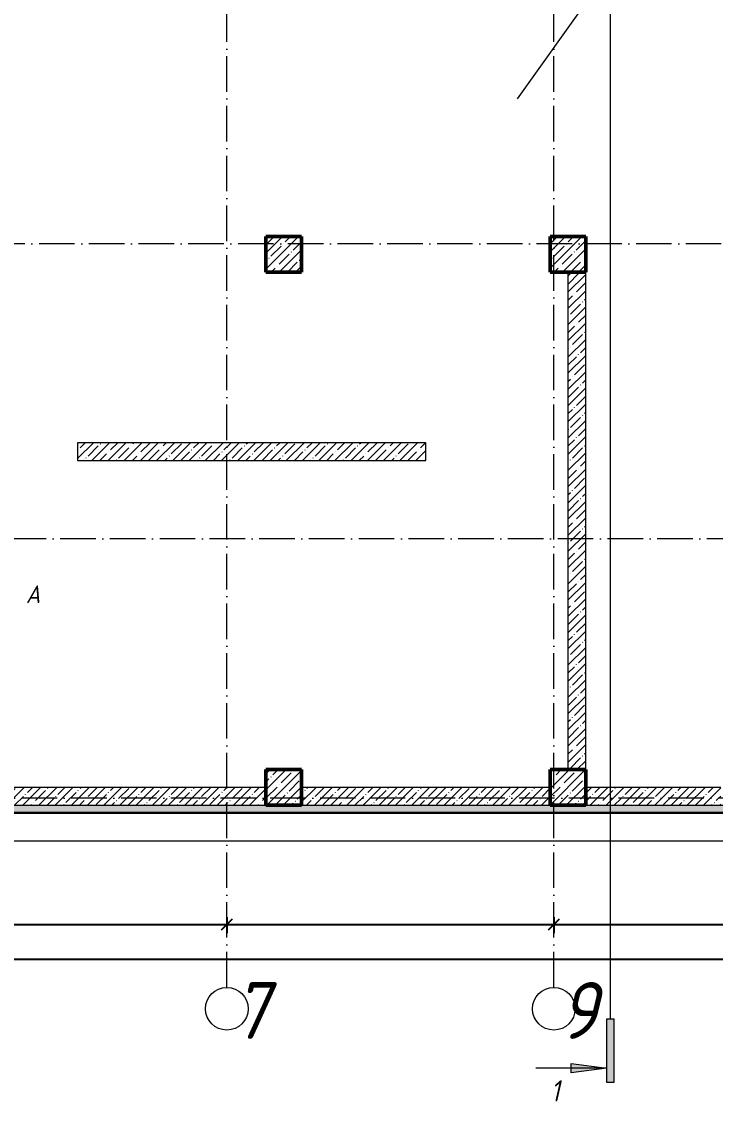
# Model space of a CAD drawing. Header units: millimetres. Extents: x -401725 to 250493, y 305116 to 802890.
# Drawn here: x -343790 to -334026, y 452930 to 468122 of the extents above; entities that cross this region are included whole.
import ezdxf

# ---------------------------------------------------------------- set-up
doc = ezdxf.new("R2010")
doc.units = ezdxf.units.MM
doc.linetypes.add('50_200_ШТРИХ_1Т_ш5_п1_п1_', pattern=[700, 500, -100, 0, -100])
for name, color, linetype, lineweight in [('A-____-____-DIMS', 7, 'Continuous', 9), ('A-____-NOTE-TEXT', 7, 'Continuous', 9), ('A-FLOR-____-OTLN', 7, 'Continuous', 9), ('A-WALL-____-MCUT', 7, 'Continuous', 13), ('A-WALL-____-MCUT-1', 7, 'Continuous', 9), ('A-WALL-____-MCUT-3', 7, 'Continuous', 9), ('A-WALL-____-PATT-1', 7, 'Continuous', 9), ('G-____-____-SYMB', 7, 'Continuous', 9), ('G-____-____-TEXT', 7, 'Continuous', 9), ('S-COLS-____-MCUT', 7, 'Continuous', 50), ('S-COLS-____-OTLN', 7, 'Continuous', 9), ('S-GRID-____-IDEN', 7, 'Continuous', 9), ('S-GRID-____-OTLN-1', 7, '50_200_ШТРИХ_1Т_ш5_п1_п1_', 9)]:
    doc.layers.add(name, color=color, linetype=linetype, lineweight=lineweight)
doc.layers.add('G-____-____-SYMB-1', color=9, linetype='Continuous', lineweight=9, true_color=0x808080)
doc.styles.add('ISOCPEUR_I', font='isocpeui.ttf', dxfattribs={"width": 0.9, "height": 2.5})
doc.styles.add('ISOCPEUR_I_4', font='isocpeui.ttf', dxfattribs={"width": 0.85, "height": 2})
doc.dimstyles.new('ISO-2_5_0_9К_БОЛЬШОЙ_ОСИ', dxfattribs={"dimscale": 304.8, "dimtxt": 248.995294, "dimasz": 0.492126, "dimexe": 0.393701, "dimexo": 0, "dimgap": 0, "dimtad": 1, "dimdec": 0, "dimzin": 0, "dimdsep": 46, "dimtxsty": 'ISOCPEUR_I', "dimblk1": 'OBLIQUE', "dimblk2": 'OBLIQUE', "dimsah": 1, "dimcen": 0.09, "dimdle": 0.393701, "dimazin": 0, "dimtfac": 1, "dimtdec": 4, "dimtix": 1, "dimtmove": 0, "dimatfit": 3, "dimfxl": 1, "dimtvp": 1, "dimtolj": 1, "dimtzin": 0, "dimarcsym": 2})
pattern_1 = [(45, (-350751.34, 459015.94), (-114.0493, 114.0493), []), (45, (-350637.3, 459015.94), (-114.0493, 114.0493), [201.612, -40.322, 3.353, -36.97])]

# ---------------------------------------------------------------- blocks, each defined once
blk = doc.blocks.new('BSC_Колонна _Прямоугольная - 500х500-V69-АР1_Кладочный план подвала в осях 1-64_А-ГГ')
at = {"layer": 'S-COLS-____-OTLN'}
h = blk.add_hatch(dxfattribs=at)
h.set_pattern_fill('FP_80', color=256, style=0, pattern_type=2)
h.set_pattern_definition([(45, (-14650, -5831.04), (-114.0493, 114.0493), []), (45, (-14535.95, -5831.04), (-114.0493, 114.0493), [201.612, -40.322, 3.353, -36.97])])
h.paths.add_polyline_path([(-250, -250), (250, -250), (250, 250), (-250, 250)], flags=0)
at = {"layer": 'S-COLS-____-MCUT'}
for p, q in [((250, 250), (-250, 250)), ((-250, 250), (-250, -250)), ((250, -250), (250, 250)), ((-250, -250), (250, -250))]:
    blk.add_line(p, q, dxfattribs=at)
blk = doc.blocks.new('BSC_Колонна _Прямоугольная - 500х500-V70-АР1_Кладочный план подвала в осях 1-64_А-ГГ')
at = {"layer": 'S-COLS-____-OTLN'}
h = blk.add_hatch(dxfattribs=at)
h.set_pattern_fill('FP_81', color=256, style=0, pattern_type=2)
h.set_pattern_definition([(45, (-10650, 1668.96), (-114.0493, 114.0493), []), (45, (-10535.95, 1668.96), (-114.0493, 114.0493), [201.612, -40.322, 3.353, -36.97])])
h.paths.add_polyline_path([(-250, -250), (250, -250), (250, 250), (-250, 250)], flags=0)
at = {"layer": 'S-COLS-____-MCUT'}
for p, q in [((250, 250), (-250, 250)), ((-250, 250), (-250, -250)), ((250, -250), (250, 250)), ((-250, -250), (250, -250))]:
    blk.add_line(p, q, dxfattribs=at)
blk = doc.blocks.new('BSC_Колонна _Прямоугольная - 500х500-V71-АР1_Кладочный план подвала в осях 1-64_А-ГГ')
at = {"layer": 'S-COLS-____-OTLN'}
h = blk.add_hatch(dxfattribs=at)
h.set_pattern_fill('FP_82', color=256, style=0, pattern_type=2)
h.set_pattern_definition([(45, (-10650, -5831.04), (-114.0493, 114.0493), []), (45, (-10535.95, -5831.04), (-114.0493, 114.0493), [201.612, -40.322, 3.353, -36.97])])
h.paths.add_polyline_path([(-250, -250), (250, -250), (250, 250), (-250, 250)], flags=0)
at = {"layer": 'S-COLS-____-MCUT'}
for p, q in [((250, 250), (-250, 250)), ((-250, 250), (-250, -250)), ((250, -250), (250, 250)), ((-250, -250), (250, -250))]:
    blk.add_line(p, q, dxfattribs=at)
blk = doc.blocks.new('BSC_Колонна _Прямоугольная - 500х500-V139-АР1_Кладочный план подвала в осях 1-64_А-ГГ')
at = {"layer": 'S-COLS-____-OTLN'}
h = blk.add_hatch(dxfattribs=at)
h.set_pattern_fill('FP_155', color=256, style=0, pattern_type=2)
h.set_pattern_definition([(45, (-14650, 1668.96), (-114.0493, 114.0493), []), (45, (-14535.95, 1668.96), (-114.0493, 114.0493), [201.612, -40.322, 3.353, -36.97])])
h.paths.add_polyline_path([(-250, -250), (250, -250), (250, 250), (-250, 250)], flags=0)
at = {"layer": 'S-COLS-____-MCUT'}
for p, q in [((250, 250), (-250, 250)), ((-250, 250), (-250, -250)), ((250, -250), (250, 250)), ((-250, -250), (250, -250))]:
    blk.add_line(p, q, dxfattribs=at)
blk = doc.blocks.new('Ось сетки - Круг_Ø6_00__ISO-2_5_0_9K_-25732049-АР1_Кладочный план подвала в осях 1-64_А-ГГ')
at = {"layer": 'S-GRID-____-IDEN'}
blk.add_circle((0, 0), 3, dxfattribs=at)
blk = doc.blocks.new('Разрез - Концевая часть разреза-18266132-АР1_Кладочный план подвала в осях 1-64_А-ГГ')
at = {"layer": 'G-____-____-SYMB'}
for points in [[(0, 0.5), (0, -0.5), (-9, -0.5), (-9, 0.5)], [(-6.29, -5.5), (-7.61, -5.5), (-6.95, -0.5)]]:
    blk.add_hatch(color=256, dxfattribs=at).paths.add_polyline_path(points, flags=0)
for p, q in [((0, 0.5), (-9, 0.5)), ((-9, 0.5), (-9, -0.5)), ((0, -0.5), (0, 0.5)), ((-9, -0.5), (0, -0.5)), ((-6.95, -0.5), (-7.61, -5.5)), ((-6.95, -0.5), (-6.95, -10.5)), ((-6.29, -5.5), (-6.95, -0.5)), ((-7.61, -5.5), (-6.29, -5.5))]:
    blk.add_line(p, q, dxfattribs=at)
blk = doc.blocks.new('_Oblique')
at = {"color": 0, "linetype": 'ByBlock', "lineweight": -2}
blk.add_line((-0.5, -0.5), (0.5, 0.5), dxfattribs=at)
blk = doc.blocks.new('*D8129')
at = {"layer": 'A-____-____-DIMS', "color": 0, "lineweight": -2, "transparency": 16777216}
for p, q in [((-345301, 455523), (-345301, 455297)), ((-340901, 455523), (-340901, 455297)), ((-345421, 455417), (-340781, 455417))]:
    blk.add_line(p, q, dxfattribs=at)
at = {"layer": 'Defpoints', "color": 0, "transparency": 16777216}
for p in [(-345301, 455523), (-340901, 455523), (-340901, 455417)]:
    blk.add_point(p, dxfattribs=at)
at = {"layer": 'A-____-____-DIMS', "color": 0, "lineweight": -2, "transparency": 16777216, "xscale": 150, "yscale": 150, "zscale": 150, "rotation": 180}
blk.add_blockref('_Oblique', (-345301, 455417), dxfattribs=at)
at = {"layer": 'A-____-____-DIMS', "color": 0, "lineweight": -2, "transparency": 16777216, "xscale": 150, "yscale": 150, "zscale": 150}
blk.add_blockref('_Oblique', (-340901, 455417), dxfattribs=at)
at = {"layer": 'A-____-____-DIMS', "color": 0, "transparency": 16777216, "insert": (-343101, 455419), "char_height": 2.5, "width": 804.45, "attachment_point": 5, "style": 'ISOCPEUR_I'}
blk.add_mtext('\\A1;4400', dxfattribs=at)
blk = doc.blocks.new('*D8130')
at = {"layer": 'A-____-____-DIMS', "color": 0, "lineweight": -2, "transparency": 16777216}
for p, q in [((-340901, 455523), (-340901, 455297)), ((-336301, 455523), (-336301, 455297)), ((-341021, 455417), (-336181, 455417))]:
    blk.add_line(p, q, dxfattribs=at)
at = {"layer": 'Defpoints', "color": 0, "transparency": 16777216}
for p in [(-340901, 455523), (-336301, 455523), (-336301, 455417)]:
    blk.add_point(p, dxfattribs=at)
at = {"layer": 'A-____-____-DIMS', "color": 0, "lineweight": -2, "transparency": 16777216, "xscale": 150, "yscale": 150, "zscale": 150, "rotation": 180}
blk.add_blockref('_Oblique', (-340901, 455417), dxfattribs=at)
at = {"layer": 'A-____-____-DIMS', "color": 0, "lineweight": -2, "transparency": 16777216, "xscale": 150, "yscale": 150, "zscale": 150}
blk.add_blockref('_Oblique', (-336301, 455417), dxfattribs=at)
at = {"layer": 'A-____-____-DIMS', "color": 0, "transparency": 16777216, "insert": (-338601, 455419), "char_height": 2.5, "width": 781.46, "attachment_point": 5, "style": 'ISOCPEUR_I'}
blk.add_mtext('\\A1;4600', dxfattribs=at)
blk = doc.blocks.new('*D8131')
at = {"layer": 'A-____-____-DIMS', "color": 0, "lineweight": -2, "transparency": 16777216}
for p, q in [((-336301, 455523), (-336301, 455297)), ((-333701, 455523), (-333701, 455297)), ((-336421, 455417), (-333581, 455417))]:
    blk.add_line(p, q, dxfattribs=at)
at = {"layer": 'Defpoints', "color": 0, "transparency": 16777216}
for p in [(-336301, 455523), (-333701, 455523), (-333701, 455417)]:
    blk.add_point(p, dxfattribs=at)
at = {"layer": 'A-____-____-DIMS', "color": 0, "lineweight": -2, "transparency": 16777216, "xscale": 150, "yscale": 150, "zscale": 150, "rotation": 180}
blk.add_blockref('_Oblique', (-336301, 455417), dxfattribs=at)
at = {"layer": 'A-____-____-DIMS', "color": 0, "lineweight": -2, "transparency": 16777216, "xscale": 150, "yscale": 150, "zscale": 150}
blk.add_blockref('_Oblique', (-333701, 455417), dxfattribs=at)
at = {"layer": 'A-____-____-DIMS', "color": 0, "transparency": 16777216, "insert": (-335001, 455419), "char_height": 2.5, "width": 758.48, "attachment_point": 5, "style": 'ISOCPEUR_I'}
blk.add_mtext('\\A1;2600', dxfattribs=at)
blk = doc.blocks.new('*D8157')
at = {"layer": 'A-____-____-DIMS', "color": 0, "lineweight": -2, "transparency": 16777216}
for p, q in [((-353101, 455035), (-353101, 454809)), ((-249601, 455035), (-249601, 454809)), ((-353221, 454929), (-249481, 454929))]:
    blk.add_line(p, q, dxfattribs=at)
at = {"layer": 'Defpoints', "color": 0, "transparency": 16777216}
for p in [(-353101, 455035), (-249601, 455035), (-249601, 454929)]:
    blk.add_point(p, dxfattribs=at)
at = {"layer": 'A-____-____-DIMS', "color": 0, "lineweight": -2, "transparency": 16777216, "xscale": 150, "yscale": 150, "zscale": 150, "rotation": 180}
blk.add_blockref('_Oblique', (-353101, 454929), dxfattribs=at)
at = {"layer": 'A-____-____-DIMS', "color": 0, "lineweight": -2, "transparency": 16777216, "xscale": 150, "yscale": 150, "zscale": 150}
blk.add_blockref('_Oblique', (-249601, 454929), dxfattribs=at)
at = {"layer": 'A-____-____-DIMS', "color": 0, "transparency": 16777216, "insert": (-301351, 454930), "char_height": 2.5, "width": 1080.26, "attachment_point": 5, "style": 'ISOCPEUR_I'}
blk.add_mtext('\\A1;103500', dxfattribs=at)

msp = doc.modelspace()

# ---------------------------------------------------------------- hatches: boundary and pattern name
at = {"layer": 'A-WALL-____-PATT-1'}
h = msp.add_hatch(dxfattribs=at)
h.set_pattern_fill('FP_1', color=256, style=0, pattern_type=2)
h.set_pattern_definition(pattern_1)
h.paths.add_polyline_path([(-335851.3432, 457596.983), (-335851.3432, 464596.983), (-336101.3432, 464596.983), (-336101.3432, 457596.983)], flags=0)
h = msp.add_hatch(dxfattribs=at)
h.set_pattern_fill('FP_1', color=256, style=0, pattern_type=2)
h.set_pattern_definition(pattern_1)
h.paths.add_polyline_path([(-338101.3432, 461946.983), (-338101.3432, 462196.983), (-343001.3432, 462196.983), (-343001.3432, 461946.983)], flags=0)
h = msp.add_hatch(dxfattribs=at)
h.set_pattern_fill('FP_1', color=256, style=0, pattern_type=2)
h.set_pattern_definition(pattern_1)
h.paths.add_polyline_path([(-340351.3432, 457096.983), (-340351.3432, 457346.983), (-344951.3432, 457346.983), (-344951.3432, 457096.983), (-343696.6982, 457096.983)], flags=0)
h = msp.add_hatch(dxfattribs=at)
h.set_pattern_fill('FP_1', color=256, style=0, pattern_type=2)
h.set_pattern_definition(pattern_1)
h.paths.add_polyline_path([(-336351.3432, 457096.983), (-336351.3432, 457346.983), (-339851.3432, 457346.983), (-339851.3432, 457096.983)], flags=0)
h = msp.add_hatch(dxfattribs=at)
h.set_pattern_fill('FP_1', color=256, style=0, pattern_type=2)
h.set_pattern_definition(pattern_1)
h.paths.add_polyline_path([(-333951.3432, 457096.983), (-333951.3432, 457346.983), (-335851.3432, 457346.983), (-335851.3432, 457096.983)], flags=0)
h = msp.add_hatch(dxfattribs=at)
h.set_pattern_fill('FP_91', color=256, style=0, pattern_type=2)
h.set_pattern_definition([(0, (-350751.34, 459015.94), (120.968, 69.841), [80.645, -161.29]), (120, (-350751.34, 459015.94), (-120.96808, 69.84086), [80.645, -161.29]), (60, (-350751.34, 459015.94), (-8e-05, 139.68186), [0, -161.29, 80.645, 0])])
h.paths.add_polyline_path([(-249399.3432, 456994.983), (-249399.3432, 457094.983), (-353203.3432, 457094.983), (-353203.3432, 456994.983), (-251786.5304, 456994.983)], flags=0)

# ---------------------------------------------------------------- linework, layer by layer
at = {"layer": 'A-FLOR-____-OTLN'}
msp.add_line((-353701.3432, 456596.983), (-312451.3432, 456596.983), dxfattribs=at)
at = {"layer": 'A-WALL-____-MCUT'}
for p, q in [((-249399.3432, 456994.983), (-353303.3432, 456994.983)), ((-353311.3432, 456986.983), (-249391.3432, 456986.983))]:
    msp.add_line(p, q, dxfattribs=at)
at = {"layer": 'A-WALL-____-MCUT-1'}
for p, q in [((-336101.3432, 464596.983), (-336101.3432, 457596.983)), ((-335851.3432, 457596.983), (-335851.3432, 464596.983)), ((-338101.3432, 462196.983), (-343001.3432, 462196.983)), ((-343001.3432, 462196.983), (-343001.3432, 461946.983)), ((-338101.3432, 461946.983), (-338101.3432, 462196.983)), ((-343001.3432, 461946.983), (-338101.3432, 461946.983)), ((-340351.3432, 457346.983), (-344951.3432, 457346.983)), ((-336351.3432, 457346.983), (-339851.3432, 457346.983)), ((-333951.3432, 457346.983), (-335851.3432, 457346.983)), ((-344951.3432, 457096.983), (-340351.3432, 457096.983)), ((-339851.3432, 457096.983), (-336351.3432, 457096.983)), ((-335851.3432, 457096.983), (-333951.3432, 457096.983))]:
    msp.add_line(p, q, dxfattribs=at)
at = {"layer": 'A-WALL-____-MCUT-3'}
msp.add_line((-249499.3432, 457094.983), (-353203.3432, 457094.983), dxfattribs=at)
at = {"layer": 'G-____-____-SYMB-1'}
msp.add_line((-335505.0722, 509168.7729), (-335505.0722, 454093.4023), dxfattribs=at)
at = {"layer": 'G-____-____-TEXT'}
msp.add_line((-335762.3789, 468515.142), (-336818.4713, 467037.0101), dxfattribs=at)
at = {"layer": 'S-GRID-____-OTLN-1'}
for p, q in [((-340901.3432, 454533.3346), (-340901.3432, 508896.9006)), ((-336301.3432, 454533.3346), (-336301.3432, 508896.9006)), ((-260432.5559, 464996.983), (-355420.1134, 464996.983)), ((-246832.7496, 460846.983), (-355420.1134, 460846.983)), ((-246676.9366, 457196.983), (-355420.1134, 457196.983))]:
    msp.add_line(p, q, dxfattribs=at)

# ---------------------------------------------------------------- block references
at = {"layer": 'G-____-____-SYMB', "extrusion": (0, 0, -1), "xscale": 99.99999999999993, "yscale": 99.99999999999993, "zscale": 99.99999999999993, "rotation": 90.00000000000053}
msp.add_blockref('Разрез - Концевая часть разреза-18266132-АР1_Кладочный план подвала в осях 1-64_А-ГГ', (335505.0722, 454093.4023), dxfattribs=at)
at = {"layer": 'S-COLS-____-OTLN'}
for name, p in [('BSC_Колонна _Прямоугольная - 500х500-V71-АР1_Кладочный план подвала в осях 1-64_А-ГГ', (-340101.3432, 464846.983)), ('BSC_Колонна _Прямоугольная - 500х500-V69-АР1_Кладочный план подвала в осях 1-64_А-ГГ', (-336101.3432, 464846.983)), ('BSC_Колонна _Прямоугольная - 500х500-V70-АР1_Кладочный план подвала в осях 1-64_А-ГГ', (-340101.3432, 457346.983)), ('BSC_Колонна _Прямоугольная - 500х500-V139-АР1_Кладочный план подвала в осях 1-64_А-ГГ', (-336101.3432, 457346.983))]:
    msp.add_blockref(name, p, dxfattribs=at)
at = {"layer": 'S-GRID-____-IDEN', "xscale": 99.99999999999993, "yscale": 99.99999999999993, "zscale": 99.99999999999993}
for p in [(-340901.3432, 454233.3346), (-336301.3432, 454233.3346)]:
    msp.add_blockref('Ось сетки - Круг_Ø6_00__ISO-2_5_0_9K_-25732049-АР1_Кладочный план подвала в осях 1-64_А-ГГ', p, dxfattribs=at)

# ---------------------------------------------------------------- texts
at = {"layer": 'A-____-NOTE-TEXT', "insert": (-343730.3003, 460189.6731), "char_height": 250, "width": 252.531563, "attachment_point": 1, "style": 'ISOCPEUR_I'}
msp.add_mtext('\\fISOCPEUR|b0|i1|c204|p34|;\\W.9;А', dxfattribs=at)
at = {"layer": 'G-____-____-SYMB', "insert": (-336344.672, 453228.584), "char_height": 300, "width": 184.388125, "attachment_point": 1, "style": 'ISOCPEUR_I_4'}
msp.add_mtext('\\fISOCPEUR|b0|i1|c204|p34|;1', dxfattribs=at)
at = {"layer": 'S-GRID-____-IDEN', "char_height": 800, "width": 202.02525, "attachment_point": 1, "style": 'ISOCPEUR_I'}
for s, insert in [('\\fISOCPEUR|b0|i1|c204|p34|;\\W.9;7', (-340821.3564, 454609.363)), ('\\fISOCPEUR|b0|i1|c204|p34|;\\W.9;9', (-336221.3564, 454609.363))]:
    msp.add_mtext(s, dxfattribs=dict(at, insert=insert))

# ---------------------------------------------------------------- dimensions: what is measured, and where the dimension line sits
at = {"layer": 'A-____-____-DIMS'}
for base, p1, p2, override, picture, middle in [((-340901.3432, 455417.418), (-345301.3432, 455523.484), (-340901.3432, 455523.484), {"dimtxt": 400, "dimpost": '<>', "dimfxl": 4400}, '*D8129', (-343101.3432, 455418.668)), ((-336301.3432, 455417.418), (-340901.3432, 455523.484), (-336301.3432, 455523.484), {"dimtxt": 400, "dimpost": '<>', "dimfxl": 4600}, '*D8130', (-338601.3432, 455418.668)), ((-333701.3432, 455417.418), (-336301.3432, 455523.484), (-333701.3432, 455523.484), {"dimtxt": 400, "dimpost": '<>', "dimfxl": 2600}, '*D8131', (-335001.3432, 455418.668)), ((-249601.3432, 454929.2109), (-353101.3432, 455035.2769), (-249601.3432, 455035.2769), {"dimtxt": 400, "dimpost": '<>', "dimfxl": 103500}, '*D8157', (-301351.3432, 454930.4609))]:
    dim = msp.add_linear_dim(base=base, p1=p1, p2=p2, dimstyle='ISO-2_5_0_9К_БОЛЬШОЙ_ОСИ', override=override, dxfattribs=at)
    dim.commit()
    dim.dimension.update_dxf_attribs({"geometry": picture, "text_midpoint": middle})

doc.saveas('drawing.dxf')
